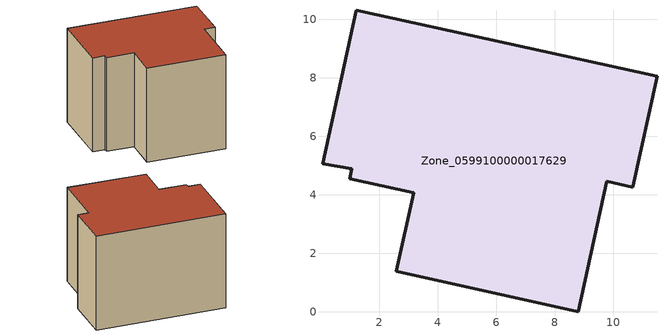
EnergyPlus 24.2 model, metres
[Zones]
Zone_0599100000017629
 floor ground (C_G): 1,4.55 1.06,4.88 0.06,5.06 1.22,10.3 11.5,8.04 10.67,4.26 9.79,4.45 8.81,0 2.58,1.38 3.18,4.07 z0
 wall outside (C_F): 2.58,1.38 8.81,0 9.79,4.45 10.67,4.26 11.5,8.04 1.22,10.3 0.06,5.06 1.06,4.88 1,4.55 3.18,4.07 2.58,1.38 z0:7.98
 roof outside (C_R): 1.06,4.88 1,4.55 3.18,4.07 2.58,1.38 8.81,0 9.79,4.45 10.67,4.26 11.5,8.04 1.22,10.3 0.06,5.06 z7.98
[BUILDING]
Pand.0599100000017629: North Axis=0; Terrain=City; Loads Convergence Tolerance Value=0.04; Temperature Convergence Tolerance Value=0.4; Solar Distribution=FullExterior; Maximum Number of Warmup Days=25; Minimum Number of Warmup Days=1
[Site:Location]
Rotterdam.The.Hague.AP_ZH_NLD Design_Conditions: Latitude=51.96; Longitude=4.45; Time Zone=1; Elevation=-4.5
[SITE:GROUNDTEMPERATURE:BUILDINGSURFACE]
18, 18, 18, 18, 18, 18, 18, 18, 18, 18, 18, 18
[MATERIAL] Thermal Absorptance=0.9; Solar Absorptance=0.7; Visible Absorptance=0.7
Name | Roughness | Thickness | Conductivity | Density | Specific Heat
G.TI.1975-1991 | MediumSmooth | 0.15 | 0.288461 | 540 | 1210
F.TI.1975-1991 | Rough | 0.3 | 0.230769 | 1920 | 840
R.TI.1975-1991 | MediumRough | 0.2 | 0.153846 | 1500 | 1000
[CONSTRUCTION]
C_G: G.TI.1975-1991
C_F: F.TI.1975-1991
C_R: R.TI.1975-1991
[ZONE]
Zone_0599100000017629: Type=1; Multiplier=1; Ceiling Height=Autocalculate; Volume=Autocalculate; Floor Area=autocalculate; Part of Total Floor Area=Yes
[ZONEINFILTRATION:DESIGNFLOWRATE]
Infil_Zone_0599100000017629: Zone or ZoneList or Space or SpaceList=Zone_0599100000017629; Schedule=AlwaysOn; Design Flow Rate Calculation Method=Flow/Area; Flow Rate per Floor Area=0.003; Constant Term Coefficient=1; Temperature Term Coefficient=0; Velocity Term Coefficient=0; Velocity Squared Term Coefficient=0
[HVACTEMPLATE:ZONE:IDEALLOADSAIRSYSTEM]
Zone_0599100000017629: Maximum Heating Supply Air Temperature=50; Minimum Cooling Supply Air Temperature=13; Maximum Heating Supply Air Humidity Ratio=0.0156; Minimum Cooling Supply Air Humidity Ratio=0.0077; Heating Limit=NoLimit; Cooling Limit=NoLimit; Dehumidification Control Type=ConstantSensibleHeatRatio; Cooling Sensible Heat Ratio=0.7; Dehumidification Setpoint=60; Humidification Control Type=None; Humidification Setpoint=30; Outdoor Air Method=None; Outdoor Air Flow Rate per Person=0.00944; Outdoor Air Flow Rate per Zone Floor Area=0; Outdoor Air Flow Rate per Zone=0; Demand Controlled Ventilation Type=None; Outdoor Air Economizer Type=NoEconomizer; Heat Recovery Type=None; Sensible Heat Recovery Effectiveness=0.7; Latent Heat Recovery Effectiveness=0.65
[ZONECONTROL:THERMOSTAT]
ThermostatControl_Zone_0599100000017629: Zone or ZoneList=Zone_0599100000017629; Control Type Schedule=DualSetpointControlType; Control 1=Thermostat_Zone_0599100000017629; Temperature Difference Between Cutout And Setpoint=0
[THERMOSTATSETPOINT:DUALSETPOINT]
Thermostat_Zone_0599100000017629: Heating Setpoint Temperature Schedule=HeatingSetpoint_Zone_0599100000017629; Cooling Setpoint Temperature Schedule=CoolingSetpoint_Zone_0599100000017629
[SCHEDULE:COMPACT]
HeatingSetpoint_Zone_0599100000017629: Through: 12/31, For: AllDays, Until: 24:00, 21
CoolingSetpoint_Zone_0599100000017629: Through: 12/31, For: AllDays, Until: 24:00, 24
DualSetpointControlType: Through: 12/31, For: AllDays, Until: 24:00, 4
AlwaysOn: Through: 12/31, For: AllDays, Until: 24:00, 1
